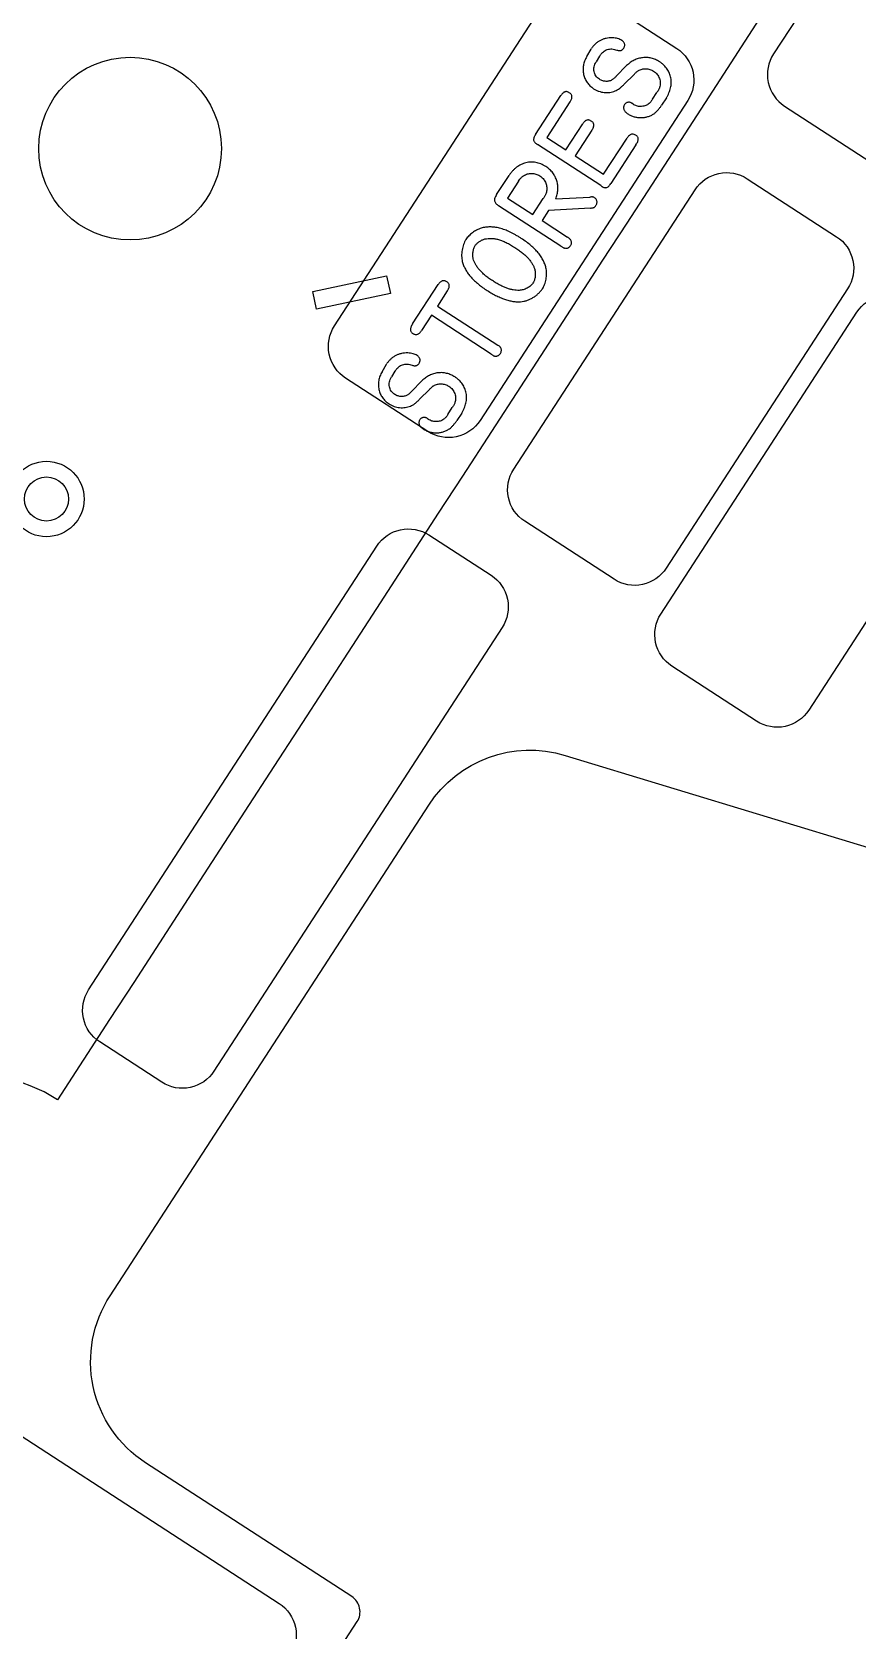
# Model space of a CAD drawing. Header units: millimetres. Extents: x -219 to 14, y 168 to 388.
# Drawn here: x -65.3 to -30.6, y 279.3 to 346.5 of the extents above; entities that cross this region are included whole.
import ezdxf

# ---------------------------------------------------------------- set-up
doc = ezdxf.new("R2010")
doc.units = ezdxf.units.MM
doc.layers.get('0').update_dxf_attribs({"linetype": 'CONTINUOUS'})

msp = doc.modelspace()

# ---------------------------------------------------------------- linework, layer by layer
for p, q in [((-41.975, 345.494), (-41.791, 345.811)), ((-41.791, 345.811), (-41.772, 345.838)), ((-41.43, 345.515), (-41.58, 345.274)), ((-41.414, 345.539), (-41.43, 345.515)), ((-40.734, 344.668), (-40.295, 345.114)), ((-39.967, 344.762), (-40.409, 344.321)), ((-44.127, 342.213), (-43.058, 343.858)), ((-39.202, 343.7), (-39.017, 343.984)), ((-38.621, 343.757), (-38.823, 343.447)), ((-42.68, 343.586), (-43.65, 342.091)), ((-40.064, 343.529), (-40.026, 343.503)), ((-42.851, 341.572), (-42.141, 342.667)), ((-41.387, 340.065), (-44.041, 341.788)), ((-43.65, 342.091), (-42.851, 341.572)), ((-41.762, 342.394), (-42.46, 341.318)), ((-41.265, 340.542), (-40.279, 342.06)), ((-39.903, 341.783), (-40.966, 340.146)), ((-42.46, 341.318), (-41.265, 340.542)), ((-45.768, 339.685), (-45.245, 340.49)), ((-44.844, 340.252), (-45.31, 339.535)), ((-43.063, 337.52), (-45.681, 339.219)), ((-45.31, 339.535), (-44.247, 338.844)), ((-44.247, 338.844), (-43.804, 339.527)), ((-41.81, 339.12), (-43.582, 339.012)), ((-43.281, 339.505), (-41.838, 339.581)), ((-43.582, 339.012), (-43.856, 338.59)), ((-43.856, 338.59), (-42.79, 337.899)), ((-47.058, 337.795), (-47.058, 337.794)), ((-46.667, 337.541), (-46.667, 337.54)), ((-49.304, 334.239), (-48.225, 335.9)), ((-47.843, 335.633), (-48.258, 334.995)), ((-48.511, 334.604), (-48.928, 333.96)), ((-46, 332.973), (-48.511, 334.604)), ((-48.258, 334.995), (-45.722, 333.349)), ((-50.589, 332.228), (-50.405, 332.545)), ((-50.405, 332.545), (-50.386, 332.572)), ((-50.044, 332.249), (-50.194, 332.008)), ((-50.028, 332.273), (-50.044, 332.249)), ((-49.348, 331.402), (-48.908, 331.848)), ((-48.581, 331.496), (-49.022, 331.055)), ((-47.816, 330.434), (-47.631, 330.718)), ((-47.235, 330.491), (-47.436, 330.181)), ((-48.678, 330.263), (-48.64, 330.237))]:
    msp.add_line(p, q)
for points in [[(-68.916, 253.003), (-51.637, 279.616, 0.414214), (-51.861, 280.67), (-60.542, 286.307, -0.414214), (-62.036, 293.334), (-48.626, 313.987, -0.334226), (-42.887, 316.081), (-25.874, 310.906, -0.128396), (-23.687, 309.562), (-1.478, 286.414, 0.524399), (-0.24, 286.614), (14.326, 317.158, 0.376373), (14.053, 318.126), (-5.672, 330.933, -0.404795), (-6.66, 335.239, 0.404795), (-6.897, 336.272), (-86.68, 388.075, 0.414214), (-87.734, 387.851), (-99.007, 370.489, 0.414214), (-98.783, 369.435), (-97.025, 368.294, -0.414214), (-95.531, 361.266), (-163.24, 256.987, 0.414214)], [(-78.863, 381.107), (-32.262, 350.849), (-33.377, 349.132), (-34.39, 347.572), (-36.835, 343.806), (-37.848, 342.246), (-40.293, 338.48), (-41.306, 336.92), (-43.751, 333.154), (-44.764, 331.595), (-47.209, 327.829), (-48.222, 326.269), (-50.667, 322.503), (-51.68, 320.943), (-54.126, 317.177), (-55.138, 315.617), (-57.584, 311.851), (-58.597, 310.291), (-61.042, 306.525), (-62.055, 304.966), (-64.25, 301.585, 1), (-71.166, 290.933), (-54.922, 280.386, -0.414214), (-54.455, 278.19)]]:
    msp.add_lwpolyline(points, format="xyb")
for points in [[(-15.765, 331.799, 0.414214), (-13.569, 332.266), (-11.877, 334.873, 0.414214), (-12.344, 337.069), (-30.226, 348.68, 0.414214), (-32.422, 348.213), (-34.114, 345.606, 0.414214), (-33.647, 343.41)], [(-52.59, 334.159), (-43.849, 347.622, -0.414214), (-41.653, 348.088), (-38.188, 345.839, -0.414214), (-37.721, 343.643), (-46.462, 330.181, -0.414214), (-48.658, 329.714), (-52.123, 331.963, -0.414214)], [(-35.219, 340.355), (-31.46, 337.914, -0.414214), (-30.993, 335.718), (-38.627, 323.96, -0.414214), (-40.823, 323.493), (-44.582, 325.934, -0.414214), (-45.049, 328.13), (-37.415, 339.888, -0.414214)], [(-28.41, 335.2), (-24.845, 332.885, -0.414214), (-24.378, 330.689), (-32.626, 317.987, -0.414214), (-34.822, 317.52), (-38.387, 319.835, -0.414214), (-38.854, 322.03), (-30.606, 334.733, -0.414214)], [(-48.614, 325.358), (-46.001, 323.662, -0.414214), (-45.534, 321.466), (-57.662, 302.788, -0.414214), (-59.858, 302.321), (-62.47, 304.017, -0.414214), (-62.937, 306.213), (-50.81, 324.891, -0.414214)]]:
    msp.add_lwpolyline(points, format="xyb", close=True)
msp.add_lwpolyline([(-50.397, 336.273), (-50.238, 335.528), (-53.344, 334.868), (-53.502, 335.613)], close=True)
for centre, radius in [((-61.194, 341.621), 3.846), ((-64.714, 326.872), 1.587), ((-64.714, 326.872), 0.927)]:
    msp.add_circle(centre, radius)
for points, knots in [([(-40.896, 346.284), (-40.941, 346.285), (-41.03, 346.285), (-41.16, 346.266), (-41.284, 346.23), (-41.402, 346.178), (-41.511, 346.112), (-41.61, 346.034), (-41.699, 345.942), (-41.748, 345.873), (-41.772, 345.838)], [0, 0, 0, 0, 0.131003, 0.257622, 0.382066, 0.507094, 0.631272, 0.753387, 0.87528, 1, 1, 1, 1]), ([(-41.414, 345.539), (-41.393, 345.57), (-41.352, 345.629), (-41.276, 345.701), (-41.196, 345.758), (-41.108, 345.796), (-41.014, 345.815), (-40.914, 345.818), (-40.808, 345.801), (-40.738, 345.778), (-40.701, 345.765)], [0, 0, 0, 0, 0.136644, 0.262932, 0.380987, 0.495106, 0.610496, 0.730734, 0.859322, 1, 1, 1, 1]), ([(-40.494, 346.179), (-40.521, 346.194), (-40.577, 346.225), (-40.675, 346.255), (-40.782, 346.277), (-40.858, 346.282), (-40.896, 346.284)], [0, 0, 0, 0, 0.214499, 0.459554, 0.724968, 1, 1, 1, 1]), ([(-40.701, 345.765), (-40.685, 345.761), (-40.654, 345.753), (-40.609, 345.746), (-40.567, 345.747), (-40.529, 345.754), (-40.494, 345.769), (-40.463, 345.789), (-40.436, 345.817), (-40.422, 345.839), (-40.415, 345.851)], [0, 0, 0, 0, 0.154021, 0.293256, 0.417897, 0.536847, 0.646879, 0.75929, 0.876961, 1, 1, 1, 1]), ([(-40.415, 345.851), (-40.407, 345.865), (-40.391, 345.893), (-40.378, 345.938), (-40.374, 345.984), (-40.38, 346.029), (-40.395, 346.073), (-40.421, 346.112), (-40.454, 346.149), (-40.48, 346.169), (-40.494, 346.179)], [0, 0, 0, 0, 0.13088, 0.253124, 0.37161, 0.491676, 0.612369, 0.734709, 0.86264, 1, 1, 1, 1]), ([(-41.975, 345.494), (-41.992, 345.463), (-42.024, 345.403), (-42.063, 345.309), (-42.094, 345.215), (-42.115, 345.122), (-42.127, 345.028), (-42.129, 344.934), (-42.123, 344.84), (-42.107, 344.747), (-42.083, 344.656), (-42.05, 344.569), (-42.009, 344.487), (-41.961, 344.408), (-41.903, 344.334), (-41.838, 344.264), (-41.764, 344.2), (-41.71, 344.161), (-41.683, 344.141)], [0, 0, 0, 0, 0.068381, 0.134233, 0.198524, 0.260693, 0.321999, 0.383071, 0.443897, 0.505669, 0.56708, 0.627587, 0.687368, 0.747729, 0.80835, 0.870166, 0.934001, 1, 1, 1, 1]), ([(-41.437, 344.539), (-41.466, 344.56), (-41.523, 344.602), (-41.589, 344.681), (-41.639, 344.768), (-41.666, 344.864), (-41.676, 344.965), (-41.664, 345.069), (-41.633, 345.174), (-41.598, 345.239), (-41.58, 345.274)], [0, 0, 0, 0, 0.1296994, 0.2509631, 0.369076, 0.4885494, 0.6091831, 0.7316733, 0.8610543, 1, 1, 1, 1]), ([(-38.904, 345.274), (-38.933, 345.291), (-38.989, 345.325), (-39.077, 345.368), (-39.166, 345.401), (-39.256, 345.429), (-39.346, 345.445), (-39.438, 345.457), (-39.53, 345.457), (-39.623, 345.451), (-39.714, 345.436), (-39.804, 345.414), (-39.892, 345.383), (-39.978, 345.345), (-40.061, 345.298), (-40.142, 345.245), (-40.22, 345.183), (-40.269, 345.137), (-40.295, 345.114)], [0, 0, 0, 0, 0.065995, 0.130262, 0.192676, 0.254053, 0.314151, 0.374557, 0.435265, 0.49621, 0.557413, 0.618187, 0.679031, 0.740776, 0.803132, 0.866769, 0.932378, 1, 1, 1, 1]), ([(-38.621, 343.757), (-38.601, 343.792), (-38.561, 343.86), (-38.511, 343.966), (-38.471, 344.071), (-38.442, 344.176), (-38.425, 344.282), (-38.416, 344.386), (-38.419, 344.491), (-38.433, 344.594), (-38.457, 344.696), (-38.491, 344.793), (-38.535, 344.885), (-38.589, 344.973), (-38.653, 345.056), (-38.727, 345.134), (-38.81, 345.208), (-38.872, 345.252), (-38.904, 345.274)], [0, 0, 0, 0, 0.070174, 0.1378, 0.202503, 0.265936, 0.327039, 0.387659, 0.447782, 0.508464, 0.568977, 0.627924, 0.687027, 0.746353, 0.806335, 0.868473, 0.932872, 1, 1, 1, 1]), ([(-40.886, 344.529), (-40.906, 344.517), (-40.947, 344.493), (-41.013, 344.469), (-41.083, 344.455), (-41.156, 344.45), (-41.229, 344.457), (-41.301, 344.474), (-41.371, 344.5), (-41.415, 344.526), (-41.437, 344.539)], [0, 0, 0, 0, 0.121612, 0.242447, 0.362945, 0.488851, 0.614853, 0.740468, 0.867254, 1, 1, 1, 1]), ([(-40.734, 344.668), (-40.749, 344.653), (-40.776, 344.625), (-40.815, 344.587), (-40.851, 344.555), (-40.875, 344.537), (-40.886, 344.529)], [0, 0, 0, 0, 0.302919, 0.569251, 0.801778, 1, 1, 1, 1]), ([(-39.967, 344.762), (-39.951, 344.778), (-39.921, 344.808), (-39.878, 344.849), (-39.837, 344.882), (-39.81, 344.899), (-39.798, 344.908)], [0, 0, 0, 0, 0.302411, 0.568123, 0.800631, 1, 1, 1, 1]), ([(-39.798, 344.908), (-39.774, 344.92), (-39.725, 344.945), (-39.647, 344.97), (-39.565, 344.983), (-39.482, 344.986), (-39.397, 344.977), (-39.315, 344.959), (-39.236, 344.928), (-39.187, 344.9), (-39.162, 344.885)], [0, 0, 0, 0, 0.12257, 0.244174, 0.366966, 0.493233, 0.620313, 0.746003, 0.871694, 1, 1, 1, 1]), ([(-39.162, 344.885), (-39.134, 344.865), (-39.079, 344.825), (-39.01, 344.749), (-38.953, 344.666), (-38.912, 344.575), (-38.885, 344.48), (-38.875, 344.383), (-38.881, 344.287), (-38.898, 344.226), (-38.907, 344.195)], [0, 0, 0, 0, 0.131369, 0.258837, 0.384038, 0.511975, 0.637825, 0.758189, 0.87814, 1, 1, 1, 1]), ([(-42.708, 343.975), (-42.723, 343.985), (-42.753, 344.004), (-42.801, 344.019), (-42.847, 344.023), (-42.893, 344.013), (-42.938, 343.992), (-42.98, 343.958), (-43.022, 343.914), (-43.045, 343.878), (-43.058, 343.858)], [0, 0, 0, 0, 0.129754, 0.244204, 0.352358, 0.457624, 0.571353, 0.69607, 0.837509, 1, 1, 1, 1]), ([(-42.68, 343.586), (-42.666, 343.606), (-42.64, 343.645), (-42.614, 343.706), (-42.599, 343.762), (-42.596, 343.814), (-42.605, 343.862), (-42.628, 343.906), (-42.662, 343.945), (-42.692, 343.965), (-42.708, 343.975)], [0, 0, 0, 0, 0.1654754, 0.3098713, 0.4369092, 0.5515287, 0.6561244, 0.7616721, 0.8737916, 1, 1, 1, 1]), ([(-41.683, 344.141), (-41.648, 344.121), (-41.579, 344.08), (-41.469, 344.034), (-41.353, 344.002), (-41.235, 343.983), (-41.117, 343.978), (-41, 343.987), (-40.887, 344.01), (-40.815, 344.037), (-40.78, 344.051)], [0, 0, 0, 0, 0.127451, 0.254033, 0.379918, 0.507431, 0.633941, 0.756921, 0.878241, 1, 1, 1, 1]), ([(-40.78, 344.051), (-40.749, 344.065), (-40.686, 344.094), (-40.593, 344.154), (-40.5, 344.231), (-40.44, 344.29), (-40.409, 344.321)], [0, 0, 0, 0, 0.216027, 0.452166, 0.713427, 1, 1, 1, 1]), ([(-38.907, 344.195), (-38.914, 344.18), (-38.929, 344.144), (-38.958, 344.089), (-38.987, 344.033), (-39.008, 343.999), (-39.017, 343.984)], [0, 0, 0, 0, 0.2126819, 0.4930906, 0.7762511, 1, 1, 1, 1]), ([(-40.384, 343.474), (-40.393, 343.458), (-40.41, 343.427), (-40.422, 343.375), (-40.423, 343.323), (-40.41, 343.27), (-40.386, 343.219), (-40.351, 343.17), (-40.306, 343.125), (-40.269, 343.099), (-40.25, 343.086)], [0, 0, 0, 0, 0.1189093, 0.2326063, 0.3427592, 0.4591397, 0.5812346, 0.7104329, 0.8475937, 1, 1, 1, 1]), ([(-40.064, 343.529), (-40.079, 343.537), (-40.107, 343.552), (-40.152, 343.567), (-40.197, 343.573), (-40.242, 343.569), (-40.284, 343.557), (-40.323, 343.538), (-40.357, 343.51), (-40.375, 343.486), (-40.384, 343.474)], [0, 0, 0, 0, 0.1381659, 0.2673742, 0.3915922, 0.5149938, 0.635999, 0.7523531, 0.8740417, 1, 1, 1, 1]), ([(-40.25, 343.086), (-40.207, 343.061), (-40.122, 343.011), (-39.983, 342.962), (-39.839, 342.931), (-39.692, 342.921), (-39.545, 342.931), (-39.403, 342.964), (-39.266, 343.015), (-39.183, 343.066), (-39.142, 343.091)], [0, 0, 0, 0, 0.127253, 0.252347, 0.376096, 0.502812, 0.62837, 0.751743, 0.874653, 1, 1, 1, 1]), ([(-39.986, 343.471), (-39.991, 343.475), (-40.005, 343.484), (-40.018, 343.496), (-40.026, 343.503)], [0, 0, 0, 0, 0.337311, 1, 1, 1, 1]), ([(-39.347, 343.518), (-39.37, 343.501), (-39.415, 343.467), (-39.492, 343.431), (-39.575, 343.407), (-39.662, 343.395), (-39.749, 343.394), (-39.834, 343.406), (-39.914, 343.432), (-39.962, 343.458), (-39.986, 343.471)], [0, 0, 0, 0, 0.123948, 0.246904, 0.372712, 0.502718, 0.632605, 0.757367, 0.878576, 1, 1, 1, 1]), ([(-39.202, 343.7), (-39.215, 343.68), (-39.239, 343.643), (-39.276, 343.593), (-39.311, 343.551), (-39.336, 343.528), (-39.347, 343.518)], [0, 0, 0, 0, 0.30469, 0.56826, 0.801829, 1, 1, 1, 1]), ([(-39.142, 343.091), (-39.113, 343.115), (-39.055, 343.164), (-38.972, 343.249), (-38.893, 343.344), (-38.846, 343.413), (-38.823, 343.447)], [0, 0, 0, 0, 0.229679, 0.479398, 0.739657, 1, 1, 1, 1]), ([(-41.785, 342.781), (-41.801, 342.791), (-41.831, 342.81), (-41.88, 342.826), (-41.928, 342.83), (-41.975, 342.821), (-42.02, 342.8), (-42.063, 342.766), (-42.105, 342.722), (-42.128, 342.686), (-42.141, 342.667)], [0, 0, 0, 0, 0.131762, 0.248301, 0.356631, 0.464506, 0.57666, 0.700281, 0.839761, 1, 1, 1, 1]), ([(-41.762, 342.394), (-41.748, 342.415), (-41.722, 342.455), (-41.694, 342.515), (-41.679, 342.571), (-41.674, 342.622), (-41.684, 342.67), (-41.705, 342.713), (-41.739, 342.752), (-41.769, 342.771), (-41.785, 342.781)], [0, 0, 0, 0, 0.168511, 0.315053, 0.442072, 0.555361, 0.660409, 0.76483, 0.875171, 1, 1, 1, 1]), ([(-44.127, 342.213), (-44.142, 342.19), (-44.169, 342.148), (-44.198, 342.085), (-44.212, 342.027), (-44.211, 341.972), (-44.191, 341.921), (-44.155, 341.874), (-44.104, 341.828), (-44.063, 341.802), (-44.041, 341.788)], [0, 0, 0, 0, 0.158509, 0.290837, 0.404817, 0.504314, 0.603454, 0.715941, 0.846957, 1, 1, 1, 1]), ([(-40.181, 342.179), (-40.189, 342.174), (-40.205, 342.163), (-40.226, 342.139), (-40.25, 342.104), (-40.268, 342.077), (-40.279, 342.06)], [0, 0, 0, 0, 0.185114, 0.367125, 0.615123, 1, 1, 1, 1]), ([(-39.914, 342.189), (-39.937, 342.2), (-39.98, 342.222), (-40.051, 342.231), (-40.121, 342.217), (-40.16, 342.192), (-40.181, 342.179)], [0, 0, 0, 0, 0.269511, 0.509617, 0.744319, 1, 1, 1, 1]), ([(-39.903, 341.783), (-39.888, 341.805), (-39.86, 341.848), (-39.83, 341.912), (-39.812, 341.971), (-39.807, 342.026), (-39.814, 342.076), (-39.834, 342.12), (-39.868, 342.16), (-39.898, 342.179), (-39.914, 342.189)], [0, 0, 0, 0, 0.17315, 0.32387, 0.453868, 0.569336, 0.672569, 0.774373, 0.880492, 1, 1, 1, 1]), ([(-43.701, 340.87), (-43.735, 340.89), (-43.802, 340.929), (-43.906, 340.977), (-44.011, 341.014), (-44.115, 341.038), (-44.22, 341.053), (-44.326, 341.055), (-44.431, 341.046), (-44.536, 341.025), (-44.639, 340.994), (-44.739, 340.953), (-44.834, 340.901), (-44.926, 340.839), (-45.013, 340.767), (-45.094, 340.684), (-45.173, 340.592), (-45.221, 340.524), (-45.245, 340.49)], [0, 0, 0, 0, 0.066973, 0.130798, 0.192516, 0.252737, 0.311919, 0.370508, 0.42962, 0.489933, 0.550435, 0.610788, 0.671641, 0.733202, 0.796041, 0.861499, 0.929372, 1, 1, 1, 1]), ([(-44.844, 340.252), (-44.826, 340.279), (-44.793, 340.328), (-44.743, 340.392), (-44.69, 340.441), (-44.652, 340.466), (-44.633, 340.479)], [0, 0, 0, 0, 0.314981, 0.565702, 0.782137, 1, 1, 1, 1]), ([(-44.633, 340.479), (-44.607, 340.494), (-44.555, 340.524), (-44.471, 340.555), (-44.383, 340.573), (-44.293, 340.579), (-44.203, 340.572), (-44.114, 340.554), (-44.029, 340.521), (-43.977, 340.491), (-43.95, 340.476)], [0, 0, 0, 0, 0.125904, 0.249604, 0.372836, 0.49813, 0.624034, 0.747355, 0.872016, 1, 1, 1, 1]), ([(-43.95, 340.476), (-43.925, 340.458), (-43.876, 340.423), (-43.812, 340.359), (-43.758, 340.289), (-43.714, 340.211), (-43.682, 340.129), (-43.663, 340.043), (-43.652, 339.956), (-43.657, 339.897), (-43.659, 339.867)], [0, 0, 0, 0, 0.129781, 0.254908, 0.378839, 0.503945, 0.629035, 0.750834, 0.874122, 1, 1, 1, 1]), ([(-43.281, 339.505), (-43.269, 339.538), (-43.244, 339.601), (-43.216, 339.699), (-43.197, 339.796), (-43.185, 339.891), (-43.184, 339.986), (-43.19, 340.08), (-43.205, 340.174), (-43.23, 340.266), (-43.262, 340.355), (-43.301, 340.442), (-43.349, 340.523), (-43.403, 340.602), (-43.467, 340.675), (-43.537, 340.745), (-43.616, 340.811), (-43.672, 340.85), (-43.701, 340.87)], [0, 0, 0, 0, 0.066714, 0.131686, 0.194568, 0.256276, 0.316622, 0.377186, 0.437587, 0.498732, 0.559614, 0.620242, 0.681007, 0.741738, 0.803735, 0.867258, 0.932516, 1, 1, 1, 1]), ([(-43.659, 339.867), (-43.662, 339.841), (-43.669, 339.788), (-43.691, 339.724), (-43.716, 339.672), (-43.74, 339.628), (-43.769, 339.578), (-43.792, 339.545), (-43.804, 339.527)], [0, 0, 0, 0, 0.211545, 0.424762, 0.540077, 0.67459, 0.828575, 1, 1, 1, 1]), ([(-41.387, 340.065), (-41.365, 340.049), (-41.324, 340.02), (-41.261, 339.991), (-41.203, 339.975), (-41.149, 339.977), (-41.098, 339.996), (-41.051, 340.032), (-41.006, 340.083), (-40.98, 340.124), (-40.966, 340.146)], [0, 0, 0, 0, 0.158944, 0.291446, 0.404705, 0.504515, 0.603966, 0.715313, 0.846477, 1, 1, 1, 1]), ([(-45.768, 339.685), (-45.784, 339.661), (-45.813, 339.616), (-45.843, 339.547), (-45.857, 339.481), (-45.855, 339.419), (-45.835, 339.36), (-45.799, 339.307), (-45.746, 339.259), (-45.703, 339.233), (-45.681, 339.219)], [0, 0, 0, 0, 0.15384, 0.286948, 0.403942, 0.512601, 0.619501, 0.731605, 0.857209, 1, 1, 1, 1]), ([(-41.802, 339.584), (-41.81, 339.583), (-41.821, 339.58), (-41.833, 339.581), (-41.838, 339.581)], [0, 0, 0, 0, 0.617839, 1, 1, 1, 1]), ([(-41.81, 339.12), (-41.795, 339.121), (-41.767, 339.122), (-41.728, 339.128), (-41.695, 339.137), (-41.658, 339.151), (-41.617, 339.181), (-41.595, 339.213), (-41.584, 339.231)], [0, 0, 0, 0, 0.167856, 0.314748, 0.444139, 0.555043, 0.763862, 1, 1, 1, 1]), ([(-41.641, 339.553), (-41.652, 339.56), (-41.675, 339.573), (-41.714, 339.585), (-41.757, 339.589), (-41.787, 339.586), (-41.802, 339.584)], [0, 0, 0, 0, 0.226314, 0.465329, 0.719634, 1, 1, 1, 1]), ([(-41.584, 339.231), (-41.576, 339.245), (-41.56, 339.273), (-41.545, 339.318), (-41.54, 339.363), (-41.543, 339.407), (-41.555, 339.45), (-41.576, 339.49), (-41.604, 339.526), (-41.629, 339.544), (-41.641, 339.553)], [0, 0, 0, 0, 0.135725, 0.26129, 0.384102, 0.506106, 0.628917, 0.747851, 0.870992, 1, 1, 1, 1]), ([(-47.058, 337.795), (-47.077, 337.762), (-47.116, 337.695), (-47.162, 337.587), (-47.197, 337.472), (-47.223, 337.352), (-47.237, 337.228), (-47.24, 337.105), (-47.233, 336.983), (-47.218, 336.903), (-47.211, 336.864)], [0, 0, 0, 0, 0.1189, 0.238815, 0.363412, 0.491768, 0.621792, 0.748494, 0.874822, 1, 1, 1, 1]), ([(-46.415, 338.272), (-46.448, 338.26), (-46.513, 338.237), (-46.608, 338.192), (-46.698, 338.141), (-46.784, 338.083), (-46.864, 338.018), (-46.936, 337.949), (-47.002, 337.875), (-47.039, 337.821), (-47.058, 337.794)], [0, 0, 0, 0, 0.128897, 0.256024, 0.383031, 0.510763, 0.636864, 0.759967, 0.880017, 1, 1, 1, 1]), ([(-46.667, 337.541), (-46.656, 337.557), (-46.633, 337.588), (-46.591, 337.632), (-46.545, 337.674), (-46.474, 337.724), (-46.381, 337.779), (-46.299, 337.805), (-46.258, 337.818)], [0, 0, 0, 0, 0.11376, 0.233218, 0.356799, 0.48809, 0.749531, 1, 1, 1, 1]), ([(-44.728, 337.84), (-44.769, 337.866), (-44.848, 337.917), (-44.968, 337.988), (-45.086, 338.052), (-45.201, 338.11), (-45.314, 338.16), (-45.425, 338.203), (-45.534, 338.241), (-45.641, 338.271), (-45.745, 338.295), (-45.847, 338.312), (-45.947, 338.322), (-46.045, 338.326), (-46.141, 338.323), (-46.235, 338.313), (-46.326, 338.297), (-46.385, 338.28), (-46.415, 338.272)], [0, 0, 0, 0, 0.0804244, 0.1577113, 0.2319715, 0.3037251, 0.3726848, 0.4389077, 0.5029624, 0.5646746, 0.624091, 0.6813894, 0.737383, 0.7916882, 0.8451799, 0.8974877, 0.9488854, 1, 1, 1, 1]), ([(-46.258, 337.818), (-46.214, 337.827), (-46.124, 337.844), (-45.984, 337.846), (-45.836, 337.831), (-45.682, 337.796), (-45.522, 337.741), (-45.355, 337.667), (-45.181, 337.576), (-45.066, 337.503), (-45.006, 337.465)], [0, 0, 0, 0, 0.100865, 0.20514, 0.314754, 0.432735, 0.558927, 0.694653, 0.841474, 1, 1, 1, 1]), ([(-43.678, 336.563), (-43.693, 336.62), (-43.723, 336.737), (-43.796, 336.907), (-43.892, 337.072), (-44.014, 337.234), (-44.157, 337.393), (-44.326, 337.547), (-44.517, 337.699), (-44.656, 337.792), (-44.728, 337.84)], [0, 0, 0, 0, 0.104917, 0.212948, 0.325254, 0.443443, 0.569143, 0.703178, 0.846557, 1, 1, 1, 1]), ([(-42.659, 337.538), (-42.649, 337.554), (-42.63, 337.583), (-42.614, 337.631), (-42.611, 337.678), (-42.623, 337.725), (-42.646, 337.771), (-42.682, 337.816), (-42.732, 337.859), (-42.77, 337.885), (-42.79, 337.899)], [0, 0, 0, 0, 0.124646, 0.23419, 0.339077, 0.444245, 0.558359, 0.685896, 0.832567, 1, 1, 1, 1]), ([(-46.751, 336.985), (-46.756, 337.009), (-46.765, 337.055), (-46.771, 337.128), (-46.768, 337.202), (-46.76, 337.277), (-46.745, 337.351), (-46.725, 337.42), (-46.7, 337.483), (-46.677, 337.522), (-46.667, 337.54)], [0, 0, 0, 0, 0.123362, 0.249717, 0.37865, 0.511599, 0.64377, 0.76903, 0.886766, 1, 1, 1, 1]), ([(-45.006, 337.465), (-44.949, 337.427), (-44.839, 337.353), (-44.687, 337.238), (-44.555, 337.123), (-44.441, 337.009), (-44.345, 336.893), (-44.265, 336.778), (-44.204, 336.66), (-44.176, 336.578), (-44.162, 336.538)], [0, 0, 0, 0, 0.161174, 0.309864, 0.446677, 0.572217, 0.688558, 0.797887, 0.901397, 1, 1, 1, 1]), ([(-43.063, 337.52), (-43.044, 337.507), (-43.014, 337.487), (-42.975, 337.462), (-42.949, 337.447), (-42.935, 337.441), (-42.928, 337.438)], [0, 0, 0, 0, 0.428028, 0.697539, 0.863684, 1, 1, 1, 1]), ([(-42.928, 337.438), (-42.916, 337.434), (-42.892, 337.425), (-42.854, 337.422), (-42.816, 337.425), (-42.78, 337.437), (-42.744, 337.453), (-42.713, 337.477), (-42.683, 337.505), (-42.667, 337.527), (-42.659, 337.538)], [0, 0, 0, 0, 0.123486, 0.242589, 0.362825, 0.484354, 0.610953, 0.735309, 0.865134, 1, 1, 1, 1]), ([(-47.211, 336.864), (-47.194, 336.81), (-47.161, 336.701), (-47.084, 336.544), (-46.989, 336.389), (-46.871, 336.238), (-46.733, 336.091), (-46.577, 335.946), (-46.401, 335.807), (-46.274, 335.721), (-46.209, 335.677)], [0, 0, 0, 0, 0.1057049, 0.2151337, 0.3290181, 0.4496305, 0.576639, 0.710541, 0.8514163, 1, 1, 1, 1]), ([(-45.945, 336.063), (-45.999, 336.099), (-46.104, 336.17), (-46.249, 336.283), (-46.378, 336.398), (-46.49, 336.515), (-46.585, 336.633), (-46.66, 336.75), (-46.717, 336.867), (-46.74, 336.947), (-46.751, 336.985)], [0, 0, 0, 0, 0.156125, 0.302877, 0.440322, 0.56978, 0.690666, 0.801587, 0.904038, 1, 1, 1, 1]), ([(-44.162, 336.538), (-44.157, 336.514), (-44.146, 336.465), (-44.138, 336.389), (-44.137, 336.312), (-44.143, 336.235), (-44.157, 336.16), (-44.176, 336.089), (-44.203, 336.023), (-44.226, 335.983), (-44.238, 335.963)], [0, 0, 0, 0, 0.125983, 0.2526002, 0.3820702, 0.5136808, 0.6424416, 0.765615, 0.8850699, 1, 1, 1, 1]), ([(-43.84, 335.719), (-43.822, 335.749), (-43.786, 335.809), (-43.744, 335.908), (-43.708, 336.011), (-43.683, 336.12), (-43.665, 336.231), (-43.66, 336.343), (-43.662, 336.454), (-43.673, 336.526), (-43.678, 336.563)], [0, 0, 0, 0, 0.118981, 0.240318, 0.364646, 0.49276, 0.622125, 0.749523, 0.874592, 1, 1, 1, 1]), ([(-47.862, 336.017), (-47.878, 336.026), (-47.909, 336.045), (-47.959, 336.059), (-48.008, 336.063), (-48.055, 336.053), (-48.101, 336.032), (-48.145, 335.999), (-48.187, 335.955), (-48.212, 335.919), (-48.225, 335.9)], [0, 0, 0, 0, 0.130829, 0.247349, 0.357249, 0.465448, 0.577582, 0.702496, 0.841047, 1, 1, 1, 1]), ([(-47.843, 335.633), (-47.83, 335.654), (-47.805, 335.693), (-47.779, 335.752), (-47.763, 335.807), (-47.759, 335.858), (-47.767, 335.906), (-47.788, 335.949), (-47.819, 335.987), (-47.847, 336.007), (-47.862, 336.017)], [0, 0, 0, 0, 0.168067, 0.313873, 0.443459, 0.557405, 0.664641, 0.767971, 0.878026, 1, 1, 1, 1]), ([(-46.209, 335.677), (-46.142, 335.635), (-46.011, 335.552), (-45.814, 335.445), (-45.622, 335.354), (-45.437, 335.282), (-45.259, 335.227), (-45.086, 335.191), (-44.92, 335.17), (-44.811, 335.172), (-44.758, 335.173)], [0, 0, 0, 0, 0.153124, 0.297158, 0.432037, 0.559346, 0.678717, 0.790963, 0.898004, 1, 1, 1, 1]), ([(-44.817, 335.655), (-44.858, 335.655), (-44.941, 335.653), (-45.068, 335.67), (-45.2, 335.698), (-45.336, 335.743), (-45.479, 335.801), (-45.628, 335.874), (-45.785, 335.961), (-45.891, 336.028), (-45.945, 336.063)], [0, 0, 0, 0, 0.100044, 0.204357, 0.314658, 0.431428, 0.557026, 0.692898, 0.840874, 1, 1, 1, 1]), ([(-44.238, 335.963), (-44.253, 335.942), (-44.284, 335.898), (-44.342, 335.843), (-44.407, 335.791), (-44.481, 335.747), (-44.56, 335.71), (-44.643, 335.682), (-44.729, 335.663), (-44.788, 335.658), (-44.817, 335.655)], [0, 0, 0, 0, 0.1163041, 0.233863, 0.354988, 0.4825245, 0.6122684, 0.7403988, 0.8694149, 1, 1, 1, 1]), ([(-44.758, 335.173), (-44.714, 335.179), (-44.625, 335.191), (-44.495, 335.23), (-44.365, 335.282), (-44.239, 335.348), (-44.12, 335.426), (-44.013, 335.515), (-43.918, 335.611), (-43.866, 335.683), (-43.84, 335.719)], [0, 0, 0, 0, 0.121113, 0.243963, 0.369981, 0.501105, 0.632263, 0.757497, 0.880131, 1, 1, 1, 1]), ([(-49.304, 334.239), (-49.318, 334.217), (-49.345, 334.175), (-49.373, 334.112), (-49.39, 334.054), (-49.397, 334.001), (-49.389, 333.952), (-49.371, 333.908), (-49.338, 333.87), (-49.31, 333.851), (-49.295, 333.84)], [0, 0, 0, 0, 0.174047, 0.323777, 0.455577, 0.569309, 0.675346, 0.776885, 0.882429, 1, 1, 1, 1]), ([(-49.295, 333.84), (-49.279, 333.831), (-49.248, 333.812), (-49.198, 333.799), (-49.149, 333.793), (-49.101, 333.805), (-49.054, 333.825), (-49.01, 333.86), (-48.967, 333.905), (-48.942, 333.941), (-48.928, 333.96)], [0, 0, 0, 0, 0.1293666, 0.2445831, 0.3532548, 0.4615568, 0.5750188, 0.7002888, 0.84096, 1, 1, 1, 1]), ([(-49.51, 333.018), (-49.555, 333.019), (-49.643, 333.019), (-49.773, 333), (-49.898, 332.964), (-50.015, 332.912), (-50.125, 332.846), (-50.224, 332.767), (-50.313, 332.676), (-50.361, 332.607), (-50.386, 332.572)], [0, 0, 0, 0, 0.131003, 0.257622, 0.382066, 0.507094, 0.631272, 0.753387, 0.87528, 1, 1, 1, 1]), ([(-49.108, 332.913), (-49.134, 332.928), (-49.191, 332.959), (-49.288, 332.989), (-49.396, 333.011), (-49.471, 333.016), (-49.51, 333.018)], [0, 0, 0, 0, 0.214499, 0.459554, 0.724968, 1, 1, 1, 1]), ([(-45.867, 332.893), (-45.856, 332.89), (-45.833, 332.884), (-45.797, 332.883), (-45.761, 332.887), (-45.725, 332.899), (-45.691, 332.916), (-45.66, 332.938), (-45.631, 332.964), (-45.616, 332.985), (-45.608, 332.996)], [0, 0, 0, 0, 0.120075, 0.238469, 0.3575, 0.484643, 0.612941, 0.740114, 0.867525, 1, 1, 1, 1]), ([(-45.595, 333.239), (-45.601, 333.247), (-45.613, 333.264), (-45.637, 333.29), (-45.674, 333.318), (-45.704, 333.337), (-45.722, 333.349)], [0, 0, 0, 0, 0.180688, 0.369676, 0.62249, 1, 1, 1, 1]), ([(-45.608, 332.996), (-45.597, 333.016), (-45.575, 333.055), (-45.563, 333.119), (-45.568, 333.182), (-45.586, 333.219), (-45.595, 333.239)], [0, 0, 0, 0, 0.271625, 0.513707, 0.751405, 1, 1, 1, 1]), ([(-50.028, 332.273), (-50.007, 332.304), (-49.966, 332.363), (-49.89, 332.435), (-49.81, 332.492), (-49.722, 332.53), (-49.627, 332.549), (-49.527, 332.552), (-49.422, 332.535), (-49.352, 332.512), (-49.315, 332.499)], [0, 0, 0, 0, 0.136644, 0.262932, 0.380987, 0.495106, 0.610496, 0.730734, 0.859322, 1, 1, 1, 1]), ([(-49.315, 332.499), (-49.299, 332.495), (-49.268, 332.487), (-49.223, 332.48), (-49.181, 332.481), (-49.143, 332.488), (-49.108, 332.503), (-49.077, 332.523), (-49.05, 332.551), (-49.036, 332.573), (-49.029, 332.585)], [0, 0, 0, 0, 0.154021, 0.293256, 0.417897, 0.536847, 0.646879, 0.75929, 0.876961, 1, 1, 1, 1]), ([(-49.029, 332.585), (-49.021, 332.599), (-49.005, 332.627), (-48.992, 332.672), (-48.988, 332.718), (-48.994, 332.763), (-49.009, 332.807), (-49.034, 332.846), (-49.067, 332.883), (-49.094, 332.903), (-49.108, 332.913)], [0, 0, 0, 0, 0.13088, 0.253124, 0.37161, 0.491676, 0.612369, 0.734709, 0.86264, 1, 1, 1, 1]), ([(-46, 332.973), (-45.983, 332.962), (-45.955, 332.943), (-45.919, 332.92), (-45.892, 332.905), (-45.875, 332.897), (-45.867, 332.893)], [0, 0, 0, 0, 0.401467, 0.649783, 0.824414, 1, 1, 1, 1]), ([(-50.589, 332.228), (-50.605, 332.197), (-50.638, 332.137), (-50.677, 332.043), (-50.707, 331.949), (-50.729, 331.856), (-50.741, 331.762), (-50.742, 331.668), (-50.737, 331.574), (-50.721, 331.481), (-50.697, 331.39), (-50.664, 331.303), (-50.623, 331.22), (-50.574, 331.142), (-50.516, 331.068), (-50.452, 330.998), (-50.378, 330.934), (-50.324, 330.895), (-50.296, 330.875)], [0, 0, 0, 0, 0.0683814, 0.1342326, 0.198524, 0.2606935, 0.3219991, 0.3830705, 0.4438973, 0.5056688, 0.5670796, 0.6275874, 0.6873682, 0.747729, 0.8083504, 0.870166, 0.934001, 1, 1, 1, 1]), ([(-50.051, 331.273), (-50.08, 331.294), (-50.136, 331.336), (-50.203, 331.415), (-50.253, 331.502), (-50.28, 331.598), (-50.29, 331.699), (-50.278, 331.803), (-50.247, 331.907), (-50.212, 331.973), (-50.194, 332.008)], [0, 0, 0, 0, 0.129699, 0.250963, 0.369076, 0.488549, 0.609183, 0.731673, 0.861054, 1, 1, 1, 1]), ([(-47.518, 332.008), (-47.546, 332.025), (-47.603, 332.059), (-47.691, 332.102), (-47.78, 332.135), (-47.869, 332.163), (-47.96, 332.179), (-48.051, 332.191), (-48.144, 332.191), (-48.236, 332.185), (-48.328, 332.17), (-48.418, 332.148), (-48.506, 332.117), (-48.591, 332.079), (-48.674, 332.032), (-48.756, 331.979), (-48.834, 331.917), (-48.883, 331.871), (-48.908, 331.848)], [0, 0, 0, 0, 0.065995, 0.130262, 0.192676, 0.254053, 0.314151, 0.374557, 0.435265, 0.49621, 0.557413, 0.618187, 0.679031, 0.740776, 0.803132, 0.866769, 0.932378, 1, 1, 1, 1]), ([(-48.581, 331.496), (-48.565, 331.512), (-48.535, 331.542), (-48.491, 331.583), (-48.451, 331.616), (-48.424, 331.633), (-48.412, 331.641)], [0, 0, 0, 0, 0.3024107, 0.5681226, 0.8006313, 1, 1, 1, 1]), ([(-48.412, 331.641), (-48.387, 331.654), (-48.339, 331.679), (-48.261, 331.704), (-48.179, 331.717), (-48.095, 331.72), (-48.011, 331.711), (-47.929, 331.693), (-47.85, 331.662), (-47.801, 331.634), (-47.776, 331.619)], [0, 0, 0, 0, 0.12257, 0.244174, 0.366966, 0.493233, 0.620313, 0.746003, 0.871694, 1, 1, 1, 1]), ([(-47.235, 330.491), (-47.215, 330.525), (-47.175, 330.594), (-47.125, 330.7), (-47.084, 330.805), (-47.056, 330.91), (-47.038, 331.016), (-47.03, 331.12), (-47.033, 331.225), (-47.047, 331.328), (-47.071, 331.43), (-47.104, 331.527), (-47.148, 331.619), (-47.203, 331.707), (-47.267, 331.79), (-47.341, 331.868), (-47.424, 331.942), (-47.486, 331.986), (-47.518, 332.008)], [0, 0, 0, 0, 0.070174, 0.1378, 0.202503, 0.265936, 0.327039, 0.387659, 0.447782, 0.508464, 0.568977, 0.627924, 0.687027, 0.746353, 0.806335, 0.868473, 0.932872, 1, 1, 1, 1]), ([(-49.499, 331.263), (-49.52, 331.251), (-49.56, 331.227), (-49.627, 331.203), (-49.697, 331.188), (-49.77, 331.184), (-49.843, 331.19), (-49.915, 331.208), (-49.985, 331.234), (-50.029, 331.26), (-50.051, 331.273)], [0, 0, 0, 0, 0.121612, 0.242447, 0.362945, 0.488851, 0.614853, 0.740468, 0.867254, 1, 1, 1, 1]), ([(-49.348, 331.402), (-49.363, 331.387), (-49.39, 331.359), (-49.429, 331.321), (-49.465, 331.289), (-49.489, 331.271), (-49.499, 331.263)], [0, 0, 0, 0, 0.3029188, 0.5692513, 0.8017776, 1, 1, 1, 1]), ([(-49.394, 330.785), (-49.363, 330.799), (-49.3, 330.828), (-49.207, 330.888), (-49.114, 330.965), (-49.054, 331.024), (-49.022, 331.055)], [0, 0, 0, 0, 0.216027, 0.452166, 0.713427, 1, 1, 1, 1]), ([(-47.776, 331.619), (-47.748, 331.599), (-47.693, 331.559), (-47.624, 331.483), (-47.567, 331.4), (-47.526, 331.309), (-47.499, 331.214), (-47.488, 331.117), (-47.494, 331.021), (-47.512, 330.96), (-47.521, 330.929)], [0, 0, 0, 0, 0.131369, 0.258837, 0.384038, 0.511975, 0.637825, 0.758189, 0.87814, 1, 1, 1, 1]), ([(-50.296, 330.875), (-50.262, 330.855), (-50.193, 330.814), (-50.082, 330.768), (-49.967, 330.736), (-49.849, 330.717), (-49.73, 330.712), (-49.614, 330.721), (-49.501, 330.743), (-49.429, 330.771), (-49.394, 330.785)], [0, 0, 0, 0, 0.127451, 0.254033, 0.379918, 0.507431, 0.633941, 0.756921, 0.878241, 1, 1, 1, 1]), ([(-48.678, 330.263), (-48.693, 330.271), (-48.721, 330.286), (-48.766, 330.301), (-48.811, 330.307), (-48.856, 330.303), (-48.898, 330.291), (-48.937, 330.272), (-48.971, 330.244), (-48.989, 330.22), (-48.998, 330.208)], [0, 0, 0, 0, 0.1381659, 0.2673742, 0.3915922, 0.5149938, 0.635999, 0.7523531, 0.8740417, 1, 1, 1, 1]), ([(-47.816, 330.434), (-47.828, 330.414), (-47.852, 330.377), (-47.89, 330.327), (-47.925, 330.285), (-47.95, 330.262), (-47.961, 330.252)], [0, 0, 0, 0, 0.30469, 0.56826, 0.801829, 1, 1, 1, 1]), ([(-47.521, 330.929), (-47.528, 330.914), (-47.543, 330.878), (-47.572, 330.823), (-47.6, 330.767), (-47.622, 330.733), (-47.631, 330.718)], [0, 0, 0, 0, 0.212682, 0.493091, 0.776251, 1, 1, 1, 1]), ([(-48.998, 330.208), (-49.007, 330.192), (-49.024, 330.161), (-49.036, 330.109), (-49.037, 330.057), (-49.024, 330.004), (-48.999, 329.953), (-48.965, 329.904), (-48.919, 329.859), (-48.883, 329.833), (-48.864, 329.82)], [0, 0, 0, 0, 0.1189093, 0.2326063, 0.3427592, 0.4591397, 0.5812346, 0.7104329, 0.8475937, 1, 1, 1, 1]), ([(-48.864, 329.82), (-48.821, 329.795), (-48.736, 329.745), (-48.596, 329.696), (-48.453, 329.665), (-48.306, 329.655), (-48.159, 329.665), (-48.017, 329.698), (-47.88, 329.749), (-47.797, 329.8), (-47.755, 329.825)], [0, 0, 0, 0, 0.127253, 0.252347, 0.376096, 0.502812, 0.62837, 0.751743, 0.874653, 1, 1, 1, 1]), ([(-48.6, 330.205), (-48.605, 330.209), (-48.619, 330.218), (-48.632, 330.23), (-48.64, 330.237)], [0, 0, 0, 0, 0.337311, 1, 1, 1, 1]), ([(-47.961, 330.252), (-47.984, 330.235), (-48.029, 330.201), (-48.106, 330.165), (-48.189, 330.141), (-48.275, 330.129), (-48.363, 330.128), (-48.448, 330.14), (-48.527, 330.166), (-48.576, 330.192), (-48.6, 330.205)], [0, 0, 0, 0, 0.123948, 0.246904, 0.372712, 0.502718, 0.632605, 0.757367, 0.878576, 1, 1, 1, 1]), ([(-47.755, 329.825), (-47.727, 329.849), (-47.669, 329.898), (-47.586, 329.983), (-47.507, 330.078), (-47.46, 330.147), (-47.436, 330.181)], [0, 0, 0, 0, 0.229679, 0.479398, 0.739657, 1, 1, 1, 1])]:
    msp.add_open_spline(points, degree=3, knots=knots)

doc.saveas('drawing.dxf')
